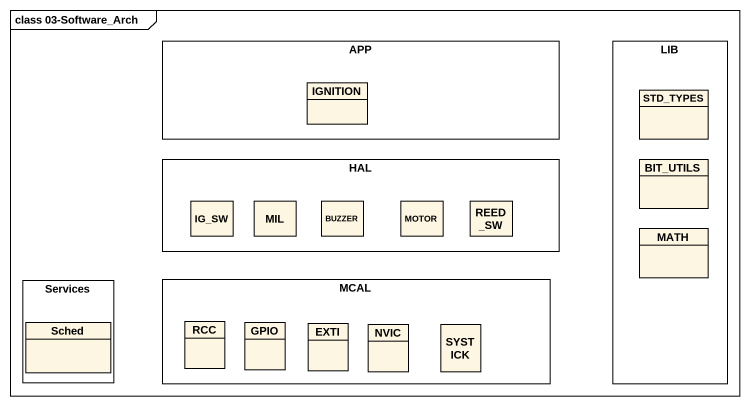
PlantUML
@startuml
mainframe class 03-Software_Arch
hide circle
hide empty members
rectangle APP {
  class IGNITION
}
rectangle LIB {
  class STD_TYPES
  class BIT_UTILS
  class MATH
}
rectangle HAL {
  class IG_SW
  class MIL
  class BUZZER
  class MOTOR
  class REED_SW
}
rectangle Services {
  class Sched
}
rectangle MCAL {
  class RCC
  class GPIO
  class EXTI
  class NVIC
  class SYSTICK
}
@enduml
